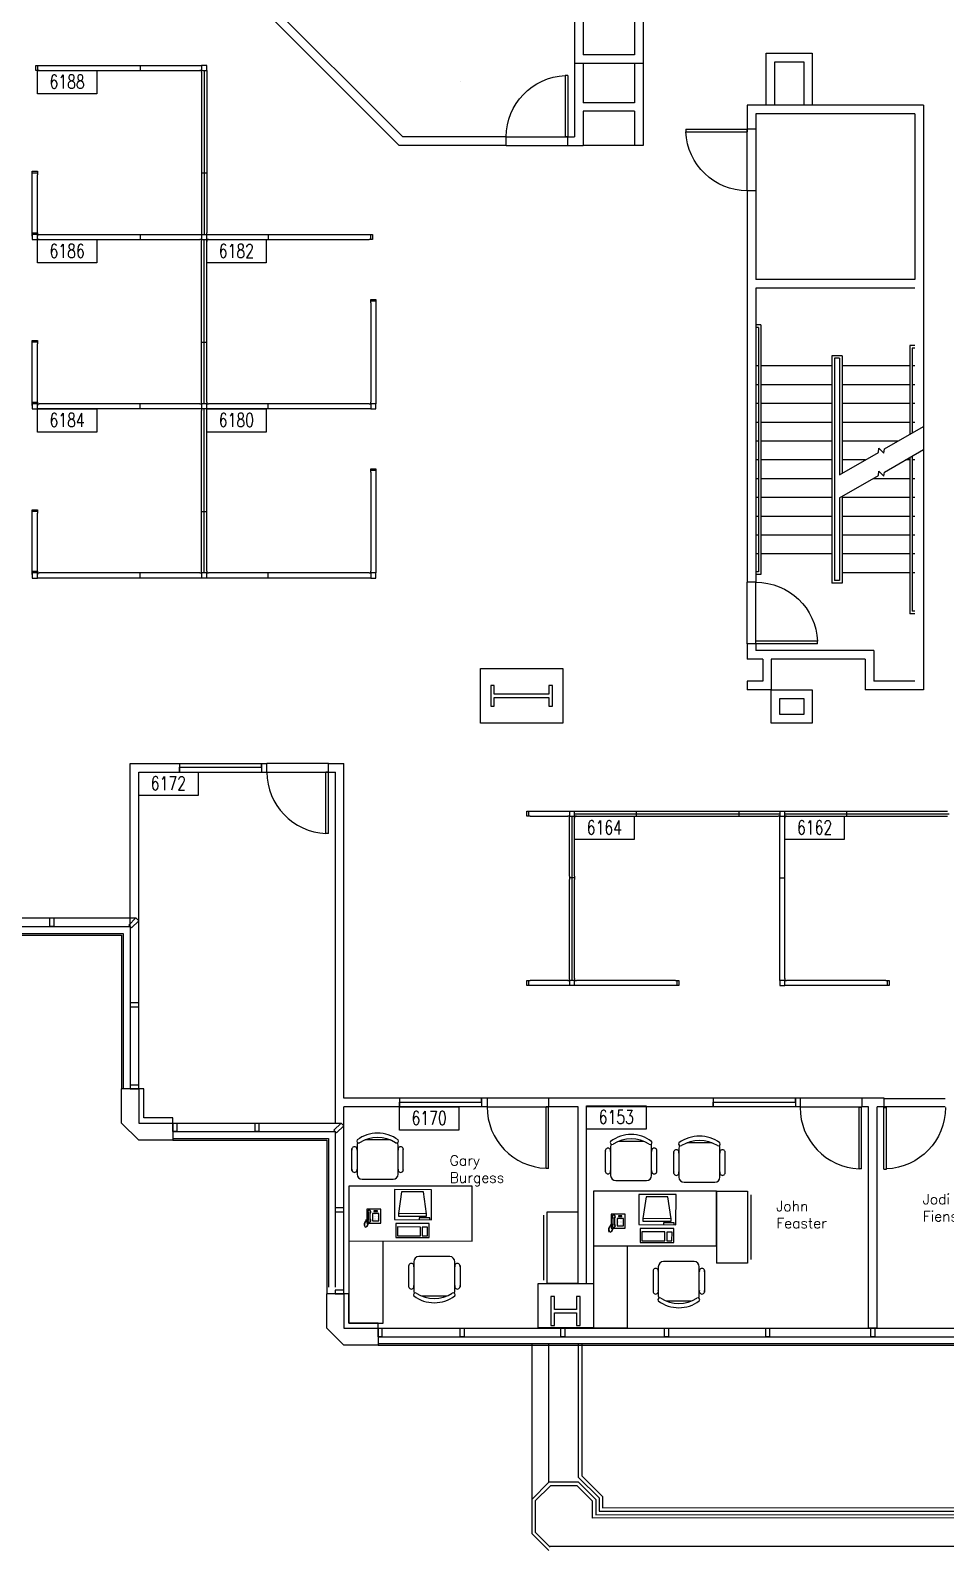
# Model space of a CAD drawing. Header units: inches. Extents: x 619 to 14864, y 611 to 3754.
# Drawn here: x 2513 to 3048, y 1085 to 1973 of the extents above; entities that cross this region are included whole.
import ezdxf
from ezdxf.enums import TextEntityAlignment as Align

# ---------------------------------------------------------------- set-up
doc = ezdxf.new("R2010")
doc.units = ezdxf.units.IN
doc.header["$MEASUREMENT"] = 0
doc.layers.get('0').update_dxf_attribs({"linetype": 'CONTINUOUS'})
for name, color, linetype in [('CHAIRS', 4, 'CONTINUOUS'), ('CPU', 6, 'CONTINUOUS'), ('E-B-CORE', 8, 'CONTINUOUS'), ('E-B-FURR', 6, 'CONTINUOUS'), ('E-B-GLAZ', 8, 'CONTINUOUS'), ('E-B-MULL', 8, 'CONTINUOUS'), ('E-B-SHEL', 2, 'CONTINUOUS'), ('E-C-HEAD', 5, 'CONTINUOUS'), ('E-F-DOOR', 3, 'CONTINUOUS'), ('E-F-SILL', 8, 'CONTINUOUS'), ('E-F-STAIR', 8, 'CONTINUOUS'), ('E-F-TERR', 4, 'CONTINUOUS'), ('E-S-COLM', 8, 'CONTINUOUS'), ('EMPLOYEE', 1, 'CONTINUOUS'), ('FURNITURE', 3, 'CONTINUOUS'), ('PANELS_201', 6, 'CONTINUOUS'), ('PHONES', 4, 'CONTINUOUS'), ('RMNUM', 40, 'CONTINUOUS')]:
    doc.layers.add(name, color=color, linetype=linetype)
doc.styles.add('ARCHITXT', font='simplex.shx')
doc.styles.add('ROMANS', font='romans', dxfattribs={"width": 0.75, "height": 8})

# ---------------------------------------------------------------- blocks, each defined once
blk = doc.blocks.new('DR-36')
for p, q in [((0, 36), (0, 0)), ((0, 36), (1.5, 36)), ((1.5, 36), (1.5, 0)), ((0, 0), (1.5, 0))]:
    blk.add_line(p, q)
blk.add_arc((0, 0), 36, 0, 87.61406)
blk = doc.blocks.new('RMNUM')
at = {"layer": 'RMNUM'}
blk.add_lwpolyline([(-16.33354, 6.674702), (18.388073, 6.674702), (18.388073, -6.982766), (-16.33354, -6.982766), (-16.33354, 6.674702)], dxfattribs=at)
at = {"layer": 'RMNUM', "style": 'ROMANS', "width": 0.75}
blk.add_attdef('NUMBER', text='', height=8, dxfattribs=at).set_placement((1.027267, 0.114097), align=Align.MIDDLE_CENTER)
blk = doc.blocks.new('DESK3')
for p, q in [((72, 0), (0, 0)), ((0, 0), (0, -80)), ((72, -32), (72, 0)), ((0, -32), (72, -32)), ((20, -80), (20, -32)), ((0, -80), (20, -80))]:
    blk.add_line(p, q)
blk = doc.blocks.new('RECTANG')
for p, q in [((1, 1), (0, 1)), ((0, 1), (0, 0)), ((1, 0), (1, 1)), ((0, 0), (1, 0))]:
    blk.add_line(p, q)
blk = doc.blocks.new('FNPHONE')
for p, q in [((-9.1, 0.22), (-9.7, 0.02)), ((-8.9, 0.62), (-9.5, 0.42)), ((-8.7, 1.02), (-9.3, 0.82)), ((-8.5, 1.42), (-9.1, 1.22)), ((-8.3, 1.82), (-8.9, 1.62)), ((-7.14, 0.56), (-7.5, -0.58)), ((-7.29, 6.54), (-7.29, 1.54)), ((-6.29, 6.54), (-6.29, 1.54)), ((-3.87, 4.85), (-3.87, 4.85)), ((-3.87, 3.91), (-3.87, 3.91)), ((-3.87, 2.97), (-3.87, 2.97)), ((-3.87, 2.03), (-3.87, 2.03)), ((-2.94, 4.85), (-2.94, 4.85)), ((-2.94, 3.91), (-2.94, 3.91)), ((-2.94, 2.97), (-2.94, 2.97)), ((-2.94, 2.03), (-2.94, 2.03)), ((-2, 4.85), (-2, 4.85)), ((-2, 3.91), (-2, 3.91)), ((-2, 2.97), (-2, 2.97)), ((-2, 2.03), (-2, 2.03)), ((-9.3, -0.18), (-9.9, -0.38)), ((-9.3, -0.58), (-9.9, -0.78)), ((-9.3, -0.98), (-9.9, -1.18)), ((-9.3, -1.38), (-9.9, -1.58)), ((-9.1, -1.78), (-9.7, -1.98)), ((-8.9, -2.18), (-9.5, -2.38)), ((-8.43, -2.46), (-9.03, -2.66)), ((-7.9, -1.98), (-8.5, -2.18)), ((-7.7, -1.58), (-8.3, -1.78)), ((-7.5, -1.18), (-8.1, -1.38)), ((-7.3, -0.78), (-7.9, -0.98))]:
    blk.add_line(p, q)
for centre, start, end in [((-6.79, 6.54), 298.49146, 241.50854), ((-6.79, 1.54), 118.49146, 61.50854)]:
    blk.add_arc(centre, 1.05, start, end)
for p, xscale, yscale, zscale in [((-8.21, 0), 8.20528234483245, 8.104073169521023, 8.20528234483245), ((-4.81, 1.25), 3.75, 4.375, 3.75), ((-4.03, 6.72), 2.03125, 0.46875, 2.03125)]:
    blk.add_blockref('RECTANG', p, dxfattribs=dict(xscale=xscale, yscale=yscale, zscale=zscale))
blk = doc.blocks.new('CHAIR7')
for p, q in [((0, 9), (0, -9)), ((20, 12), (3, 12)), ((5.12, 15.04), (17.88, 15.04)), ((23, -7.44), (23, 7.44)), ((3, -12), (20, -12)), ((5.12, -15), (17.88, -15))]:
    blk.add_line(p, q)
for centre, radius, start, end in [((3, 9), 3, 90, 180), ((5.56, 13.54), 1.56, 73.7398, 286.2602), ((17.44, 13.54), 1.56, 253.7398, 106.2602), ((20, 9), 3, 62.41556, 90), ((22.34, 11.12), 1.1, 53.30994, 212.02741), ((4.82, 0), 19.64, 327.57575, 32.42425), ((7, 0), 20, 323.1301, 36.8699), ((3, -9), 3, 180, 270), ((5.56, -13.5), 1.56, 73.7398, 286.2602), ((17.44, -13.5), 1.56, 253.7398, 106.2602), ((20, -9), 3, 270, 297.58444), ((22.34, -11.12), 1.1, 147.97259, 306.69006)]:
    blk.add_arc(centre, radius, start, end)
blk = doc.blocks.new('IBMAT', base_point=(61, 306))
for p, q in [((75, 307), (75, 306)), ((81, 307), (75, 307)), ((81, 306), (81, 307))]:
    blk.add_line(p, q)
at = {"xscale": 21, "yscale": 17, "zscale": 21}
blk.add_blockref('RECTANG', (61, 306), dxfattribs=at)
blk = doc.blocks.new('KEYBOARD', base_point=(60, 294))
for p, xscale, yscale, zscale in [((60, 294), 19, 8, 19), ((61, 295), 13, 5, 13), ((75, 295), 3, 5, 3)]:
    blk.add_blockref('RECTANG', p, dxfattribs=dict(xscale=xscale, yscale=yscale, zscale=zscale))
blk = doc.blocks.new('COMPUTER')
for p, q in [((-6.64, 16.23), (-8.5, 3.5)), ((6.08, 16.23), (-6.64, 16.23)), ((8, 3.5), (6.08, 16.23)), ((-8.5, 3.5), (-8.5, 2.04)), ((8, 3.5), (-8.5, 3.5)), ((-8.5, 2.04), (8, 2.04)), ((8, 2.04), (8, 3.5))]:
    blk.add_line(p, q)
at = {"xscale": 1.033846153846154, "yscale": 1.033846153846154, "zscale": 1.033846153846154}
for name, p in [('IBMAT', (-10.86, 0)), ('KEYBOARD', (-10.05, -10.5))]:
    blk.add_blockref(name, p, dxfattribs=at)
blk = doc.blocks.new('FC42X18D')
for p, q in [((-21, 0), (-21, -18)), ((-21, 0), (21, 0)), ((21, -18), (21, 0)), ((-21, -18), (21, -18)), ((-19, -20), (19, -20))]:
    blk.add_line(p, q)

msp = doc.modelspace()

# ---------------------------------------------------------------- linework, layer by layer
msp.add_line((2764.11, 1943.65), (2764.11, 1943.65))
at = {"layer": 'E-B-CORE'}
for p, q in [((2831, 2110), (2831, 1954)), ((2836, 2110), (2836, 1959)), ((2866, 1982), (2866, 1959)), ((2871, 1982), (2871, 1954)), ((2866, 1959), (2836, 1959)), ((2871, 1954), (2831, 1954)), ((3035, 1929.5), (2932, 1929.5)), ((2932, 1929.5), (2932, 1915.5)), ((3035, 1929.5), (3035, 1587.5)), ((3030, 1924.5), (2937, 1924.5)), ((2937, 1924.5), (2937, 1915.5)), ((3030, 1924.5), (3030, 1827.5)), ((2937, 1915.5), (2932, 1915.5)), ((2932, 1879.5), (2932, 1650.5)), ((2937, 1879.5), (2932, 1879.5)), ((2937, 1879.5), (2937, 1827.5)), ((3030, 1827.5), (2937, 1827.5)), ((3030, 1822.5), (2937, 1822.5)), ((2937, 1822.5), (2937, 1650.5)), ((2937, 1650.5), (2932, 1650.5)), ((2937, 1614.5), (2932, 1614.5)), ((2932, 1614.5), (2932, 1605.5)), ((2937, 1614.5), (2937, 1610.5)), ((3006, 1610.5), (2937, 1610.5)), ((3006, 1610.5), (3006, 1592.5)), ((2941, 1605.5), (2932, 1605.5)), ((2941, 1605.5), (2941, 1592.5)), ((2946, 1605.5), (2946, 1587.5)), ((3001, 1605.5), (2946, 1605.5)), ((3001, 1605.5), (3001, 1587.5)), ((2941, 1592.5), (2932, 1592.5)), ((2932, 1592.5), (2932, 1587.5)), ((3030, 1592.5), (3006, 1592.5)), ((2946, 1587.5), (2932, 1587.5)), ((3035, 1587.5), (3001, 1587.5))]:
    msp.add_line(p, q, dxfattribs=at)
for points in [[(2970, 1587.5), (2970, 1568), (2946, 1568), (2946, 1587.5)], [(2965, 1582.5), (2965, 1573), (2951, 1573), (2951, 1582.5)]]:
    msp.add_lwpolyline(points, close=True, dxfattribs=at)
at = {"layer": 'E-B-FURR'}
for p, q in [((2728.41, 1906), (2586, 2048.41)), ((2730.48, 1911), (2628.7, 2012.78)), ((2948, 1955), (2965, 1955)), ((2948, 1929.43), (2948, 1955)), ((2965, 1955), (2965, 1929.43)), ((2831, 1954), (2831, 1911)), ((2836, 1954), (2836, 1931)), ((2866, 1954), (2866, 1931)), ((2871, 1954), (2871, 1906)), ((2866, 1931), (2836, 1931)), ((2866, 1926), (2836, 1926)), ((2836, 1926), (2836, 1906)), ((2866, 1926), (2866, 1906)), ((2791, 1911), (2730.48, 1911)), ((2791, 1906), (2791, 1911)), ((2827, 1911), (2831, 1911)), ((2827, 1906), (2827, 1911)), ((2791, 1906), (2728.41, 1906)), ((2827, 1906), (2836, 1906)), ((2871, 1906), (2866, 1906)), ((2571, 1544.4), (2651.05, 1544.4)), ((2571, 1449), (2571, 1544.4)), ((2576, 1539.4), (2651.05, 1539.4)), ((2576, 1452.41), (2576, 1539.4)), ((2651.05, 1539.4), (2651.05, 1544.4)), ((2687.05, 1544.4), (2696.05, 1544.4)), ((2687.05, 1539.4), (2687.05, 1544.4)), ((2687.05, 1539.4), (2691.05, 1539.4)), ((2691.05, 1334), (2691.05, 1539.4)), ((2696.05, 1348.52), (2696.05, 1544.4)), ((2476, 1454), (2574.41, 1454)), ((2576, 1354), (2576, 1452.41)), ((2780, 1348.52), (2696.05, 1348.52)), ((2780, 1343.52), (2696.05, 1343.52)), ((2696.05, 1332.25), (2696.05, 1343.52)), ((2780, 1343.52), (2780, 1348.52)), ((2963.12, 1348.52), (2816, 1348.52)), ((2816, 1343.52), (2816, 1348.52)), ((2833.02, 1343.52), (2816, 1343.52)), ((2833.02, 1240.11), (2833.02, 1343.52)), ((2838.02, 1240.11), (2838.02, 1343.52)), ((2963.12, 1343.52), (2838.02, 1343.52)), ((2963.09, 1343.35), (2963.09, 1348.35)), ((2963.12, 1343.52), (2963.12, 1348.52)), ((2999.12, 1343.52), (2999.12, 1348.52)), ((3012.12, 1348.52), (2999.12, 1348.52)), ((3002.97, 1343.52), (2999.12, 1343.52)), ((3002.97, 1214.06), (3002.97, 1343.52)), ((3007.97, 1214.06), (3007.97, 1343.52)), ((3012.12, 1343.52), (3007.97, 1343.52)), ((3012.12, 1343.52), (3012.12, 1348.52)), ((2596, 1334), (2694.41, 1334)), ((2696, 1234), (2696, 1332.41)), ((2809.65, 1214.09), (2809.65, 1240.11)), ((2716, 1214.06), (3347, 1214.06)), ((3007.93, 1214.06), (3002.93, 1214.06))]:
    msp.add_line(p, q, dxfattribs=at)
for points in [[(2943, 1929.5), (2943, 1960), (2970, 1960)], [(2970, 1960), (2970, 1929.5)], [(2596, 1334), (2596, 1337), (2579, 1337), (2579, 1354), (2576, 1354)], [(2842, 1240.11), (2842, 1214.09), (2809.65, 1214.09)], [(2809.65, 1240.11), (2842, 1240.11)], [(2716, 1214), (2716, 1217), (2699, 1217), (2699, 1234), (2696, 1234)]]:
    msp.add_lwpolyline(points, dxfattribs=at)
msp.add_lwpolyline([(2824, 1600), (2824, 1568), (2776, 1568), (2776, 1600)], close=True, dxfattribs=at)
at = {"layer": 'E-B-GLAZ'}
for p, q in [((2476, 1449), (2571, 1449)), ((2571, 1449), (2571, 1354)), ((2476, 1445), (2567, 1445)), ((2476, 1444), (2566, 1444)), ((2566, 1444), (2566, 1354)), ((2567, 1445), (2567, 1354)), ((2596, 1329), (2691, 1329)), ((2596, 1325), (2687, 1325)), ((2596, 1324), (2686, 1324)), ((2686, 1324), (2686, 1234)), ((2687, 1325), (2687, 1238)), ((2691, 1329), (2691, 1238)), ((2716, 1209), (3347, 1209)), ((2716, 1205), (3347.1, 1205)), ((2716, 1204), (3347.1, 1204))]:
    msp.add_line(p, q, dxfattribs=at)
for points in [[(2599.86, 1544.56), (2599.86, 1539.56), (2599.86, 1542.2), (2647.86, 1542.2), (2647.86, 1544.56), (2647.86, 1539.56)], [(2728.53, 1348.52), (2728.53, 1343.52), (2728.53, 1346.16), (2776.53, 1346.16), (2776.53, 1348.52), (2776.53, 1343.52)], [(2912.12, 1348.52), (2912.12, 1343.52), (2912.12, 1346.16), (2960.12, 1346.16), (2960.12, 1348.52), (2960.12, 1343.52)]]:
    msp.add_lwpolyline(points, dxfattribs=at)
at = {"layer": 'E-B-MULL'}
for points in [[(2524.08, 1449), (2524.08, 1454), (2526.33, 1454), (2526.33, 1449)], [(2570.2, 1449.8), (2574.41, 1454), (2576, 1452.41), (2571.8, 1448.2)], [(2571, 1402.08), (2576, 1402.08), (2576, 1404.33), (2571, 1404.33)], [(2571, 1354), (2576, 1354), (2576, 1356.25), (2571, 1356.25)], [(2596, 1329), (2596, 1334), (2598.25, 1334), (2598.25, 1329)], [(2644.08, 1329), (2644.08, 1334), (2646.33, 1334), (2646.33, 1329)], [(2690.2, 1329.8), (2694.41, 1334), (2696, 1332.41), (2691.8, 1328.2)], [(2691, 1282.08), (2696, 1282.08), (2696, 1284.33), (2691, 1284.33)], [(2691, 1234), (2696, 1234), (2696, 1236.25), (2691, 1236.25)], [(2716, 1209), (2716, 1214), (2718.25, 1214), (2718.25, 1209)], [(2764.08, 1209), (2764.08, 1214), (2766.33, 1214), (2766.33, 1209)], [(2822.94, 1209), (2822.94, 1214), (2825.19, 1214), (2825.19, 1209)], [(2883.62, 1209), (2883.62, 1214), (2885.87, 1214), (2885.87, 1209)], [(2942.77, 1209), (2942.77, 1214), (2945.02, 1214), (2945.02, 1209)], [(3004.3, 1209), (3004.3, 1214), (3006.55, 1214), (3006.55, 1209)]]:
    msp.add_lwpolyline(points, close=True, dxfattribs=at)
at = {"layer": 'E-B-SHEL'}
for p, q in [((2576, 1354), (2566, 1354)), ((2566, 1334), (2566, 1354)), ((2576, 1354), (2576, 1334)), ((2576, 1324), (2566, 1334)), ((2576, 1334), (2596, 1334)), ((2596, 1334), (2596, 1324)), ((2596, 1324), (2576, 1324)), ((2696, 1234), (2686, 1234)), ((2686, 1214), (2686, 1234)), ((2696, 1234), (2696, 1214)), ((2696, 1204), (2686, 1214)), ((2696, 1214), (2716, 1214)), ((2716, 1214), (2716, 1204)), ((2716, 1204), (2696, 1204))]:
    msp.add_line(p, q, dxfattribs=at)
at = {"layer": 'E-C-HEAD'}
for p, q in [((2791, 1911), (2827, 1911)), ((2932, 1879.5), (2932, 1915.5)), ((2937, 1915.5), (2937, 1879.5)), ((2791, 1906), (2827, 1906)), ((2866, 1906), (2836, 1906)), ((2932, 1614.5), (2932, 1650.5)), ((2937, 1614.5), (2937, 1650.5)), ((2687.05, 1544.4), (2651.05, 1544.4)), ((2651.05, 1539.4), (2687.05, 1539.4)), ((2815.83, 1348.52), (2779.83, 1348.52)), ((2779.83, 1343.52), (2815.83, 1343.52)), ((2998.92, 1348.49), (2962.92, 1348.49)), ((2962.92, 1343.49), (2998.92, 1343.49)), ((3011.8, 1348.42), (3047.8, 1348.42)), ((3047.8, 1343.42), (3011.8, 1343.42))]:
    msp.add_line(p, q, dxfattribs=at)
at = {"layer": 'E-F-SILL'}
msp.add_lwpolyline([(2819, 1214), (2819, 1214), (2819, 1214)], dxfattribs=at)
at = {"layer": 'E-F-STAIR'}
for p, q in [((2940, 1801), (2937, 1801)), ((2938.5, 1799.5), (2937, 1799.5)), ((2938.5, 1799.5), (2938.5, 1656.5)), ((2940, 1801), (2940, 1655)), ((3027, 1789), (3027, 1737)), ((3030, 1789), (3027, 1789)), ((3028.5, 1787.5), (3028.5, 1737.87)), ((3030, 1787.5), (3028.5, 1787.5)), ((2938.5, 1777), (2937, 1777)), ((2981.5, 1777), (2940, 1777)), ((2981.5, 1783), (2981.5, 1650)), ((2987.5, 1783), (2981.5, 1783)), ((2983, 1781.5), (2983, 1651.5)), ((2986, 1781.5), (2983, 1781.5)), ((2986, 1781.5), (2986, 1713.33)), ((2987.5, 1783), (2987.5, 1714.2)), ((3027, 1777), (2987.5, 1777)), ((3030, 1777), (3028.5, 1777)), ((2938.5, 1766), (2937, 1766)), ((2981.5, 1766), (2940, 1766)), ((3027, 1766), (2987.5, 1766)), ((3030, 1766), (3028.5, 1766)), ((2938.5, 1755), (2937, 1755)), ((2981.5, 1755), (2940, 1755)), ((3027, 1755), (2987.5, 1755)), ((3030, 1755), (3028.5, 1755)), ((2938.5, 1744), (2937, 1744)), ((2981.5, 1744), (2940, 1744)), ((3027, 1744), (2987.5, 1744)), ((3030, 1744), (3028.5, 1744)), ((2938.5, 1733), (2937, 1733)), ((2981.5, 1733), (2940, 1733)), ((3020.06, 1733), (2987.5, 1733)), ((3028.5, 1724.3), (3028.5, 1633.5)), ((2938.5, 1722), (2937, 1722)), ((2981.5, 1722), (2940, 1722)), ((3001.01, 1722), (2987.5, 1722)), ((3027, 1722), (3024.51, 1722)), ((3027, 1723.44), (3027, 1632)), ((3030, 1722), (3028.5, 1722)), ((2938.5, 1711), (2937, 1711)), ((2981.5, 1711), (2940, 1711)), ((3027, 1711), (3005.46, 1711)), ((3030, 1711), (3028.5, 1711)), ((2938.5, 1700), (2937, 1700)), ((2981.5, 1700), (2940, 1700)), ((2986, 1699.77), (2986, 1651.5)), ((2987.5, 1700.63), (2987.5, 1650)), ((3027, 1700), (2987.5, 1700)), ((3030, 1700), (3028.5, 1700)), ((2938.5, 1689), (2937, 1689)), ((2981.5, 1689), (2940, 1689)), ((3027, 1689), (2987.5, 1689)), ((3030, 1689), (3028.5, 1689)), ((2938.5, 1678), (2937, 1678)), ((2981.5, 1678), (2940, 1678)), ((3027, 1678), (2987.5, 1678)), ((3030, 1678), (3028.5, 1678)), ((2938.5, 1667), (2937, 1667)), ((2981.5, 1667), (2940, 1667)), ((3027, 1667), (2987.5, 1667)), ((3030, 1667), (3028.5, 1667)), ((2938.5, 1656.5), (2937, 1656.5)), ((2940, 1655), (2937, 1655)), ((3027, 1656), (2987.5, 1656)), ((3030, 1656), (3028.5, 1656)), ((2987.5, 1650), (2981.5, 1650)), ((2986, 1651.5), (2983, 1651.5)), ((3030, 1632), (3027, 1632)), ((3030, 1633.5), (3028.5, 1633.5))]:
    msp.add_line(p, q, dxfattribs=at)
for points in [[(2986, 1713.33), (3008.69, 1726.43), (3009.02, 1728.93), (3011.94, 1726), (3012.27, 1728.5), (3035, 1741.62)], [(2986, 1699.77), (3008.69, 1712.87), (3009.02, 1715.36), (3011.94, 1712.44), (3012.27, 1714.94), (3035, 1728.06)]]:
    msp.add_lwpolyline(points, dxfattribs=at)
at = {"layer": 'E-F-TERR'}
for p, q in [((2805.98, 1205.04), (2805.98, 1109.4)), ((2806, 1204), (2806, 1104)), ((2815.98, 1123.82), (2815.98, 1205.04)), ((2833.31, 1126.65), (2833.31, 1205.04)), ((2835.31, 1127.48), (2835.31, 1205.04)), ((2815.98, 1123.82), (2805.98, 1113.82)), ((2816.81, 1121.82), (2807.98, 1113)), ((2833.31, 1123.82), (2815.98, 1123.82)), ((2832.48, 1121.82), (2816.81, 1121.82)), ((2841.31, 1113), (2832.48, 1121.82)), ((2845.31, 1114.65), (2833.31, 1126.65)), ((2843.31, 1113.82), (2833.31, 1123.82)), ((2847.31, 1115.48), (2835.31, 1127.48)), ((2805.98, 1113.75), (2805.98, 1093.75)), ((2805.98, 1113.75), (2805.98, 1093.75)), ((2807.98, 1113), (2807.98, 1094.58)), ((2841.31, 1113), (2841.31, 1102.89)), ((2843.31, 1113.82), (2843.31, 1104.82)), ((2845.31, 1114.65), (2845.31, 1106.82)), ((2847.31, 1115.48), (2847.31, 1108.82)), ((3348.68, 1103.22), (2841.31, 1102.89)), ((2843.31, 1104.82), (3346.68, 1105.15)), ((2845.31, 1106.82), (3344.68, 1107.15)), ((2847.31, 1108.82), (3342.68, 1109.15)), ((2805.98, 1093.75), (2815.91, 1083.82)), ((2807.98, 1094.58), (2816.74, 1085.82)), ((3373.25, 1086.15), (2816.41, 1086.15))]:
    msp.add_line(p, q, dxfattribs=at)
at = {"layer": 'E-S-COLM'}
for points in [[(2816, 1578), (2818, 1578), (2818, 1590), (2816, 1590), (2816, 1585), (2784, 1585), (2784, 1590), (2782, 1590), (2782, 1578), (2784, 1578), (2784, 1583), (2816, 1583)], [(2832.15, 1215.5), (2834.15, 1215.5), (2834.15, 1232.5), (2832.15, 1232.5), (2832.15, 1225), (2819.15, 1225), (2819.15, 1232.5), (2817.15, 1232.5), (2817.15, 1215.5), (2819.15, 1215.5), (2819.15, 1223), (2832.15, 1223)]]:
    msp.add_lwpolyline(points, close=True, dxfattribs=at)
at = {"layer": 'PANELS_201', "linetype": 'Continuous'}
for p, q in [((2516.79, 1853.9), (2513.79, 1853.9)), ((2516.79, 1754.9), (2513.79, 1754.9)), ((2516.79, 1655.9), (2513.79, 1655.9))]:
    msp.add_line(p, q, dxfattribs=at)
for points in [[(2517.79, 1949.9), (2516.79, 1949.9), (2515.79, 1949.9), (2515.79, 1952.9), (2517.79, 1952.9)], [(2516.79, 1952.9), (2516.79, 1949.9)], [(2517.79, 1952.9), (2575.79, 1952.9)], [(2517.79, 1949.9), (2575.79, 1949.9)], [(2575.79, 1952.9), (2577.79, 1952.9)], [(2575.79, 1949.9), (2577.79, 1949.9)], [(2576.79, 1952.9), (2576.79, 1949.9)], [(2577.79, 1952.9), (2611.79, 1952.9)], [(2577.79, 1949.9), (2611.79, 1949.9)], [(2611.79, 1952.9), (2612.79, 1952.9), (2612.79, 1949.9), (2611.79, 1949.9)], [(2615.79, 1949.9), (2615.79, 1952.9), (2612.79, 1952.9)], [(2612.79, 1948.9), (2612.79, 1949.9), (2615.79, 1949.9), (2615.79, 1948.9)], [(2612.79, 1948.9), (2612.79, 1890.9)], [(2614.29, 1949.9), (2614.29, 1889.9)], [(2615.79, 1948.9), (2615.79, 1890.9)], [(2513.79, 1888.9), (2513.79, 1889.9), (2513.79, 1890.9), (2516.79, 1890.9), (2516.79, 1888.9)], [(2516.79, 1889.9), (2513.79, 1889.9)], [(2513.79, 1854.9), (2513.79, 1888.9)], [(2516.79, 1854.9), (2516.79, 1888.9)], [(2612.79, 1890.9), (2612.79, 1888.9)], [(2615.79, 1889.9), (2612.79, 1889.9)], [(2612.79, 1888.9), (2612.79, 1854.9)], [(2614.29, 1889.9), (2614.29, 1853.9)], [(2615.79, 1890.9), (2615.79, 1888.9)], [(2615.79, 1888.9), (2615.79, 1854.9)], [(2513.79, 1852.9), (2513.79, 1853.9), (2513.79, 1854.9), (2516.79, 1854.9), (2516.79, 1852.9)], [(2516.79, 1854.9), (2516.79, 1853.9), (2513.79, 1853.9), (2513.79, 1854.9)], [(2513.79, 1853.9), (2513.79, 1850.9), (2516.79, 1850.9)], [(2517.79, 1850.9), (2516.79, 1850.9), (2516.79, 1853.9), (2517.79, 1853.9)], [(2517.79, 1853.9), (2575.79, 1853.9)], [(2517.79, 1850.9), (2575.79, 1850.9)], [(2575.79, 1853.9), (2577.79, 1853.9)], [(2575.79, 1850.9), (2577.79, 1850.9)], [(2576.79, 1853.9), (2576.79, 1850.9)], [(2577.79, 1853.9), (2611.79, 1853.9)], [(2577.79, 1850.9), (2611.79, 1850.9)], [(2611.79, 1853.9), (2612.79, 1853.9), (2612.79, 1850.9), (2611.79, 1850.9)], [(2612.79, 1854.9), (2612.79, 1853.9), (2615.79, 1853.9), (2615.79, 1854.9)], [(2612.79, 1849.9), (2612.79, 1850.9), (2615.79, 1850.9), (2615.79, 1849.9)], [(2612.79, 1791.9), (2612.79, 1849.9)], [(2614.29, 1790.9), (2614.29, 1850.9)], [(2616.79, 1850.9), (2615.79, 1850.9), (2615.79, 1853.9), (2616.79, 1853.9)], [(2615.79, 1791.9), (2615.79, 1849.9)], [(2616.79, 1853.9), (2650.79, 1853.9)], [(2616.79, 1850.9), (2650.79, 1850.9)], [(2650.79, 1853.9), (2652.79, 1853.9)], [(2650.79, 1850.9), (2652.79, 1850.9)], [(2651.79, 1853.9), (2651.79, 1850.9)], [(2652.79, 1853.9), (2710.79, 1853.9)], [(2652.79, 1850.9), (2710.79, 1850.9)], [(2710.79, 1853.9), (2711.79, 1853.9), (2712.79, 1853.9), (2712.79, 1850.9), (2710.79, 1850.9)], [(2711.79, 1850.9), (2711.79, 1853.9)], [(2711.79, 1813.9), (2711.79, 1814.9), (2711.79, 1815.9), (2714.79, 1815.9), (2714.79, 1813.9)], [(2714.79, 1814.9), (2711.79, 1814.9)], [(2711.79, 1813.9), (2711.79, 1755.9)], [(2714.79, 1813.9), (2714.79, 1755.9)], [(2513.79, 1789.9), (2513.79, 1790.9), (2513.79, 1791.9), (2516.79, 1791.9), (2516.79, 1789.9)], [(2516.79, 1790.9), (2513.79, 1790.9)], [(2513.79, 1755.9), (2513.79, 1789.9)], [(2516.79, 1755.9), (2516.79, 1789.9)], [(2612.79, 1789.9), (2612.79, 1791.9)], [(2612.79, 1790.9), (2615.79, 1790.9)], [(2612.79, 1755.9), (2612.79, 1789.9)], [(2614.29, 1754.9), (2614.29, 1790.9)], [(2615.79, 1789.9), (2615.79, 1791.9)], [(2615.79, 1755.9), (2615.79, 1789.9)], [(2516.79, 1755.9), (2516.79, 1754.9), (2513.79, 1754.9), (2513.79, 1755.9)], [(2513.79, 1753.9), (2513.79, 1754.9), (2513.79, 1755.9), (2516.79, 1755.9), (2516.79, 1753.9)], [(2513.79, 1754.9), (2513.79, 1751.9), (2516.79, 1751.9)], [(2517.79, 1751.9), (2516.79, 1751.9), (2516.79, 1754.9), (2517.79, 1754.9)], [(2575.79, 1754.9), (2517.79, 1754.9)], [(2575.79, 1751.9), (2517.79, 1751.9)], [(2577.79, 1754.9), (2575.79, 1754.9)], [(2577.79, 1751.9), (2575.79, 1751.9)], [(2576.79, 1751.9), (2576.79, 1754.9)], [(2611.79, 1754.9), (2577.79, 1754.9)], [(2611.79, 1751.9), (2577.79, 1751.9)], [(2611.79, 1754.9), (2612.79, 1754.9), (2612.79, 1751.9), (2611.79, 1751.9)], [(2615.79, 1755.9), (2615.79, 1754.9), (2612.79, 1754.9), (2612.79, 1755.9)], [(2615.79, 1750.9), (2615.79, 1751.9), (2612.79, 1751.9), (2612.79, 1750.9)], [(2612.79, 1692.9), (2612.79, 1750.9)], [(2614.29, 1691.9), (2614.29, 1751.9)], [(2616.79, 1751.9), (2615.79, 1751.9), (2615.79, 1754.9), (2616.79, 1754.9)], [(2615.79, 1692.9), (2615.79, 1750.9)], [(2650.79, 1754.9), (2616.79, 1754.9)], [(2650.79, 1751.9), (2616.79, 1751.9)], [(2652.79, 1754.9), (2650.79, 1754.9)], [(2652.79, 1751.9), (2650.79, 1751.9)], [(2651.79, 1751.9), (2651.79, 1754.9)], [(2710.79, 1754.9), (2652.79, 1754.9)], [(2710.79, 1751.9), (2652.79, 1751.9)], [(2710.79, 1754.9), (2711.79, 1754.9), (2711.79, 1751.9), (2710.79, 1751.9)], [(2714.79, 1755.9), (2714.79, 1754.9), (2711.79, 1754.9), (2711.79, 1755.9)], [(2711.79, 1751.9), (2714.79, 1751.9), (2714.79, 1754.9)], [(2711.79, 1714.9), (2711.79, 1715.9), (2711.79, 1716.9), (2714.79, 1716.9), (2714.79, 1714.9)], [(2714.79, 1715.9), (2711.79, 1715.9)], [(2711.79, 1714.9), (2711.79, 1656.9)], [(2714.79, 1714.9), (2714.79, 1656.9)], [(2513.79, 1690.9), (2513.79, 1691.9), (2513.79, 1692.9), (2516.79, 1692.9), (2516.79, 1690.9)], [(2516.79, 1691.9), (2513.79, 1691.9)], [(2513.79, 1656.9), (2513.79, 1690.9)], [(2516.79, 1656.9), (2516.79, 1690.9)], [(2612.79, 1690.9), (2612.79, 1692.9)], [(2612.79, 1691.9), (2615.79, 1691.9)], [(2612.79, 1656.9), (2612.79, 1690.9)], [(2614.29, 1655.9), (2614.29, 1691.9)], [(2615.79, 1690.9), (2615.79, 1692.9)], [(2615.79, 1656.9), (2615.79, 1690.9)], [(2516.79, 1656.9), (2516.79, 1655.9), (2513.79, 1655.9), (2513.79, 1656.9)], [(2513.79, 1654.9), (2513.79, 1655.9), (2513.79, 1656.9), (2516.79, 1656.9), (2516.79, 1654.9)], [(2513.79, 1655.9), (2513.79, 1652.9), (2516.79, 1652.9)], [(2517.79, 1652.9), (2516.79, 1652.9), (2516.79, 1655.9), (2517.79, 1655.9)], [(2575.79, 1655.9), (2517.79, 1655.9)], [(2575.79, 1652.9), (2517.79, 1652.9)], [(2577.79, 1655.9), (2575.79, 1655.9)], [(2577.79, 1652.9), (2575.79, 1652.9)], [(2576.79, 1652.9), (2576.79, 1655.9)], [(2611.79, 1655.9), (2577.79, 1655.9)], [(2611.79, 1652.9), (2577.79, 1652.9)], [(2611.79, 1655.9), (2612.79, 1655.9), (2612.79, 1652.9), (2611.79, 1652.9)], [(2615.79, 1656.9), (2615.79, 1655.9), (2612.79, 1655.9), (2612.79, 1656.9)], [(2615.79, 1652.9), (2612.79, 1652.9)], [(2616.79, 1652.9), (2615.79, 1652.9), (2615.79, 1655.9), (2616.79, 1655.9)], [(2650.79, 1655.9), (2616.79, 1655.9)], [(2650.79, 1652.9), (2616.79, 1652.9)], [(2652.79, 1655.9), (2650.79, 1655.9)], [(2652.79, 1652.9), (2650.79, 1652.9)], [(2651.79, 1652.9), (2651.79, 1655.9)], [(2710.79, 1655.9), (2652.79, 1655.9)], [(2710.79, 1652.9), (2652.79, 1652.9)], [(2710.79, 1655.9), (2711.79, 1655.9), (2711.79, 1652.9), (2710.79, 1652.9)], [(2714.79, 1656.9), (2714.79, 1655.9), (2711.79, 1655.9), (2711.79, 1656.9)], [(2711.79, 1652.9), (2714.79, 1652.9), (2714.79, 1655.9)], [(2805, 1513.5), (2804, 1513.5), (2803, 1513.5), (2803, 1516.5), (2805, 1516.5)], [(2804, 1516.5), (2804, 1513.5)], [(2805, 1516.5), (2827, 1516.5)], [(2805, 1513.5), (2827, 1513.5)], [(2827, 1516.5), (2828, 1516.5), (2828, 1513.5), (2827, 1513.5)], [(2828, 1516.5), (2831, 1516.5)], [(2828, 1512.5), (2828, 1513.5), (2831, 1513.5), (2831, 1512.5)], [(2828, 1478.5), (2828, 1512.5)], [(2829.5, 1477.5), (2829.5, 1513.5)], [(2832, 1513.5), (2831, 1513.5), (2831, 1516.5), (2832, 1516.5)], [(2831, 1515), (2867, 1515)], [(2831, 1478.5), (2831, 1512.5)], [(2832, 1516.5), (2866, 1516.5)], [(2832, 1513.5), (2866, 1513.5)], [(2866, 1516.5), (2868, 1516.5)], [(2866, 1513.5), (2868, 1513.5)], [(2867, 1516.5), (2867, 1513.5)], [(2867, 1515), (2927, 1515)], [(2868, 1516.5), (2926, 1516.5)], [(2868, 1513.5), (2926, 1513.5)], [(2926, 1516.5), (2928, 1516.5)], [(2926, 1513.5), (2928, 1513.5)], [(2927, 1516.5), (2927, 1513.5)], [(2927, 1515), (2951, 1515)], [(2928, 1516.5), (2950, 1516.5)], [(2928, 1513.5), (2950, 1513.5)], [(2950, 1516.5), (2951, 1516.5), (2951, 1513.5), (2950, 1513.5)], [(2951, 1516.5), (2954, 1516.5)], [(2951, 1512.5), (2951, 1513.5), (2954, 1513.5), (2954, 1512.5)], [(2951, 1478.5), (2951, 1512.5)], [(2955, 1513.5), (2954, 1513.5), (2954, 1516.5), (2955, 1516.5)], [(2954, 1515), (2990, 1515)], [(2954, 1478.5), (2954, 1512.5)], [(2955, 1516.5), (2989, 1516.5)], [(2955, 1513.5), (2989, 1513.5)], [(2989, 1516.5), (2991, 1516.5)], [(2989, 1513.5), (2991, 1513.5)], [(2990, 1516.5), (2990, 1513.5)], [(2990, 1515), (3050, 1515)], [(2991, 1516.5), (3049, 1516.5)], [(2991, 1513.5), (3049, 1513.5)], [(2828, 1478.5), (2828, 1476.5)], [(2831, 1477.5), (2828, 1477.5)], [(2828, 1418.5), (2828, 1476.5)], [(2829.5, 1417.5), (2829.5, 1477.5)], [(2831, 1478.5), (2831, 1476.5)], [(2831, 1418.5), (2831, 1476.5)], [(2951, 1476.5), (2951, 1478.5)], [(2951, 1477.5), (2954, 1477.5)], [(2951, 1418.5), (2951, 1476.5)], [(2954, 1476.5), (2954, 1478.5)], [(2954, 1418.5), (2954, 1476.5)], [(2805, 1414.5), (2804, 1414.5), (2803, 1414.5), (2803, 1417.5), (2805, 1417.5)], [(2804, 1417.5), (2804, 1414.5)], [(2827, 1417.5), (2805, 1417.5)], [(2827, 1414.5), (2805, 1414.5)], [(2827, 1417.5), (2828, 1417.5), (2828, 1414.5), (2827, 1414.5)], [(2831, 1418.5), (2831, 1417.5), (2828, 1417.5), (2828, 1418.5)], [(2831, 1414.5), (2828, 1414.5)], [(2832, 1414.5), (2831, 1414.5), (2831, 1417.5), (2832, 1417.5)], [(2890, 1417.5), (2832, 1417.5)], [(2890, 1414.5), (2832, 1414.5)], [(2890, 1417.5), (2891, 1417.5), (2892, 1417.5), (2892, 1414.5), (2890, 1414.5)], [(2891, 1414.5), (2891, 1417.5)], [(2954, 1418.5), (2954, 1417.5), (2951, 1417.5), (2951, 1418.5)], [(2951, 1417.5), (2951, 1414.5), (2954, 1414.5)], [(2955, 1414.5), (2954, 1414.5), (2954, 1417.5), (2955, 1417.5)], [(3013, 1417.5), (2955, 1417.5)], [(3013, 1414.5), (2955, 1414.5)], [(3013, 1417.5), (3014, 1417.5), (3015, 1417.5), (3015, 1414.5), (3013, 1414.5)], [(3014, 1414.5), (3014, 1417.5)]]:
    msp.add_lwpolyline(points, dxfattribs=at)

# ---------------------------------------------------------------- block references
for p, values in [((2533.13, 1943.23), {'NUMBER': '6188'}), ((2533.13, 1844.23), {'NUMBER': '6186'}), ((2632.13, 1844.23), {'NUMBER': '6182'}), ((2533.13, 1745.23), {'NUMBER': '6184'}), ((2632.13, 1745.23), {'NUMBER': '6180'}), ((2592.33, 1532.73), {'NUMBER': '6172'}), ((2847.33, 1506.83), {'NUMBER': '6164'}), ((2970.33, 1506.83), {'NUMBER': '6162'}), ((2744.87, 1336.85), {'NUMBER': '6170'}), ((2854.36, 1337.42), {'NUMBER': '6153'})]:
    msp.add_blockref('RMNUM', p).add_auto_attribs(values)
at = {"layer": 'CHAIRS', "lineweight": -3}
for p, rotation in [((2715.76, 1301.11), 90), ((2864.03, 1300.3), 90), ((2903.99, 1299.39), 90), ((2748.91, 1255.87), 270), ((2891.91, 1252.95), 270)]:
    msp.add_blockref('CHAIR7', p, dxfattribs=dict(at, rotation=rotation))
at = {"layer": 'CPU', "lineweight": -3, "rotation": 359.8405448757372}
for p in [(2736.41, 1277.48), (2879.41, 1274.57)]:
    msp.add_blockref('COMPUTER', p, dxfattribs=at)
at = {"layer": 'E-F-DOOR', "xscale": -1}
msp.add_blockref('DR-36', (2827, 1911), dxfattribs=at)
for p, rotation in [((2932, 1915.5), 90), ((2937, 1614.5), 270), ((3011.87, 1343.1), 180)]:
    msp.add_blockref('DR-36', p, dxfattribs=dict(at, rotation=rotation))
at = {"layer": 'E-F-DOOR', "rotation": 180}
for p in [(2686.99, 1539.38), (2815.77, 1343.5), (2998.86, 1343.17)]:
    msp.add_blockref('DR-36', p, dxfattribs=at)
at = {"layer": 'FURNITURE', "lineweight": -3, "rotation": 359.9950299738796}
for p in [(2699.01, 1297), (2842.01, 1294.09)]:
    msp.add_blockref('DESK3', p, dxfattribs=at)
at = {"layer": 'FURNITURE', "lineweight": -3, "xscale": -1}
for p, rotation in [((2914.01, 1273.08), 90), ((2833.02, 1261.11), 270)]:
    msp.add_blockref('FC42X18D', p, dxfattribs=dict(at, rotation=rotation))
at = {"layer": 'PHONES', "lineweight": -3}
for p in [(2717.59, 1275.47), (2860.59, 1272.56)]:
    msp.add_blockref('FNPHONE', p, dxfattribs=at)

# ---------------------------------------------------------------- texts
at = {"layer": 'EMPLOYEE', "lineweight": -3, "char_height": 6, "attachment_point": 1, "style": 'ARCHITXT'}
for s, insert, width in [('\\A1;Gary\\PBurgess', (2757.9, 1315.09), 29.8117), ('\\A1;John\\PFeaster', (2948.93, 1288.41), 27.8431), ('\\A1;Jodi\\PFienstein', (3034.62, 1292.45), 32.7462)]:
    msp.add_mtext(s, dxfattribs=dict(at, insert=insert, width=width))

doc.saveas('drawing.dxf')
